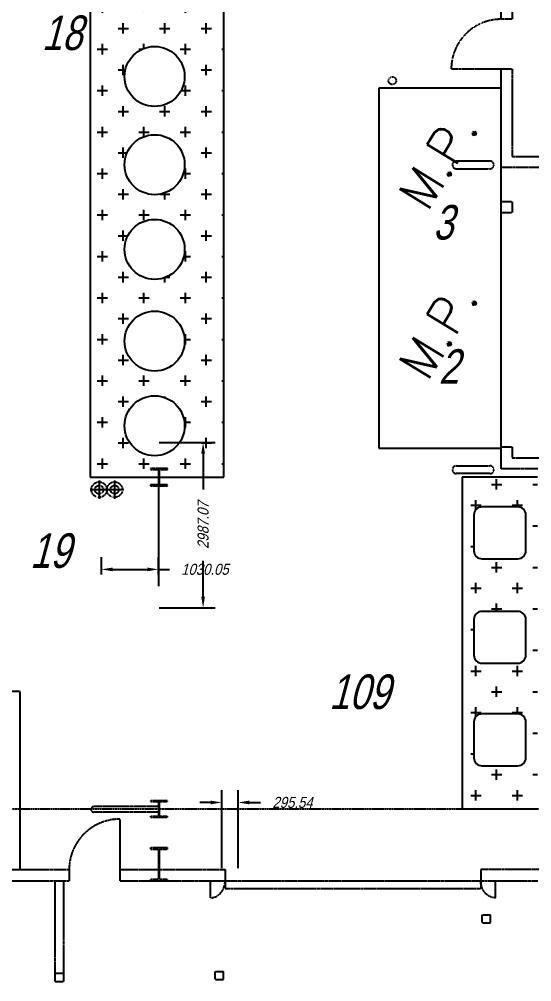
# Model space of a CAD drawing. Header units: millimetres. Extents: x -1732 to 458256, y -4349 to 130988.
# Drawn here: x 112965 to 122228, y 52004 to 69416 of the extents above; entities that cross this region are included whole.
import ezdxf

# ---------------------------------------------------------------- set-up
doc = ezdxf.new("R2010")
doc.units = ezdxf.units.MM
doc.header["$LTSCALE"] = 0.01
doc.header["$MEASUREMENT"] = 0
doc.linetypes.add('CENTER2', pattern=[28.575, 19.05, -3.175, 3.175, -3.175])
doc.linetypes.add('PHANTOM2', pattern=[31.75, 15.875, -3.175, 3.175, -3.175, 3.175, -3.175])
doc.layers.get('DEFPOINTS').update_dxf_attribs({"color": 251, "linetype": 'CONTINUOUS'})
for name, color, linetype in [('DIMNEW', 251, 'CONTINUOUS'), ('Entreposage des rouleaux', 251, 'CONTINUOUS'), ('F-E-EQP-AXE', 251, 'CENTER2'), ('F-E-EQP-PH2', 251, 'PHANTOM2'), ('NODETEXT', 5, 'CONTINUOUS'), ('NODETEXTOLD', 5, 'CONTINUOUS'), ('S-E-ACI', 251, 'PHANTOM2'), ('S-E-BET', 251, 'PHANTOM2')]:
    doc.layers.add(name, color=color, linetype=linetype)
doc.styles.add('Arial', font='arial.ttf', dxfattribs={"width": 0.85, "oblique": 15})
doc.styles.add('ROMANS', font='ROMANS.SHX', dxfattribs={"width": 0.75, "oblique": 15})
doc.styles.add('TEXTXP', font='arial.ttf', dxfattribs={"width": 0.75, "oblique": 15})
doc.dimstyles.get("Standard").update_dxf_attribs({"dimtxt": 0.18, "dimasz": 0.18, "dimexe": 0.18, "dimexo": 0.0625, "dimgap": 0.09, "dimtad": 0, "dimtih": 1, "dimtoh": 1, "dimdec": 4, "dimzin": 0, "dimdsep": 46, "dimtxsty": 'Arial', "dimcen": 0.09, "dimadec": 0, "dimazin": 0, "dimtfac": 1, "dimtdec": 4, "dimtofl": 0, "dimtmove": 0, "dimatfit": 3, "dimfxl": 1, "dimtolj": 1, "dimtzin": 0, "dimarcsym": 0})
pattern_1 = [(0, (-78000, -38000), (375, 375), [187.5, -562.5]), (90, (-77906.25, -38093.75), (-375, 375), [187.5, -562.5])]

# ---------------------------------------------------------------- blocks, each defined once
blk = doc.blocks.new('*D41')
at = {"layer": 'DEFPOINTS', "color": 0, "transparency": 16777216}
for p in [(115481, 59464), (114451, 59371), (115481, 59371)]:
    blk.add_point(p, dxfattribs=at)
at = {"layer": 'DIMNEW', "color": 0, "lineweight": -2, "transparency": 16777216}
for p, q in [((114451, 59371), (114451, 59684)), ((115481, 59371), (115481, 59684)), ((114651, 59464), (115281, 59464)), ((115481, 59464), (115681, 59464))]:
    blk.add_line(p, q, dxfattribs=at)
at = {"layer": 'DIMNEW', "color": 0, "transparency": 16777216}
for points in [[(114651, 59497), (114651, 59430), (114451, 59464)], [(115281, 59497), (115281, 59430), (115481, 59464)]]:
    blk.add_solid(points, dxfattribs=at)
at = {"layer": 'DIMNEW', "color": 0, "transparency": 16777216, "insert": (116320, 59464), "char_height": 200, "attachment_point": 5, "style": 'Arial'}
blk.add_mtext('\\A1;1030.05', dxfattribs=at)
blk = doc.blocks.new('*D43')
at = {"layer": 'DEFPOINTS', "color": 0, "transparency": 16777216}
for p in [(115496, 61758), (115496, 58771), (116289, 58771)]:
    blk.add_point(p, dxfattribs=at)
at = {"layer": 'DIMNEW', "color": 0, "lineweight": -2, "transparency": 16777216}
for p, q in [((115496, 61758), (116509, 61758)), ((116289, 61558), (116289, 60912)), ((116289, 58971), (116289, 59617)), ((115496, 58771), (116509, 58771))]:
    blk.add_line(p, q, dxfattribs=at)
at = {"layer": 'DIMNEW', "color": 0, "transparency": 16777216}
for points in [[(116255, 61558), (116322, 61558), (116289, 61758)], [(116255, 58971), (116322, 58971), (116289, 58771)]]:
    blk.add_solid(points, dxfattribs=at)
at = {"layer": 'DIMNEW', "color": 0, "transparency": 16777216, "insert": (116289, 60264), "char_height": 200, "attachment_point": 5, "rotation": 90, "style": 'Arial'}
blk.add_mtext('\\A1;2987.07', dxfattribs=at)
blk = doc.blocks.new('*D44')
at = {"layer": 'DEFPOINTS', "color": 0, "transparency": 16777216}
for p in [(116923, 55247), (116627, 54058), (116923, 54058)]:
    blk.add_point(p, dxfattribs=at)
at = {"layer": 'DIMNEW', "color": 0, "lineweight": -2, "transparency": 16777216}
for p, q in [((116627, 54058), (116627, 55467)), ((116923, 54058), (116923, 55467)), ((116427, 55247), (116227, 55247)), ((117123, 55247), (117323, 55247))]:
    blk.add_line(p, q, dxfattribs=at)
at = {"layer": 'DIMNEW', "color": 0, "transparency": 16777216}
for points in [[(116427, 55281), (116427, 55214), (116627, 55247)], [(117123, 55281), (117123, 55214), (116923, 55247)]]:
    blk.add_solid(points, dxfattribs=at)
at = {"layer": 'DIMNEW', "color": 0, "transparency": 16777216, "insert": (117904, 55247), "char_height": 200, "attachment_point": 5, "style": 'Arial'}
blk.add_mtext('\\A1;295.54', dxfattribs=at)

msp = doc.modelspace()

# ---------------------------------------------------------------- hatches: boundary and pattern name
at = {"layer": 'Entreposage des rouleaux', "linetype": 'Continuous'}
h = msp.add_hatch(dxfattribs=at)
h.set_pattern_fill('CROSS', color=256, scale=1500, style=0)
h.set_pattern_definition(pattern_1)
edge = h.paths.add_edge_path(flags=16)
edge.add_arc((115412.23226, 82741.60043), 542.69899, 0, 360)
edge = h.paths.add_edge_path(flags=16)
edge.add_arc((115412.23226, 81209.8014), 542.69899, 0, 360)
edge = h.paths.add_edge_path(flags=16)
edge.add_arc((115412.23226, 79550.3534), 542.69899, 0, 360)
edge = h.paths.add_edge_path(flags=16)
edge.add_arc((115412.23226, 77954.73017), 542.69899, 0, 360)
edge = h.paths.add_edge_path(flags=16)
edge.add_arc((115412.23226, 76422.93114), 542.69899, 0, 360)
edge = h.paths.add_edge_path(flags=16)
edge.add_arc((115412.23226, 74763.48315), 542.69899, 0, 360)
edge = h.paths.add_edge_path(flags=16)
edge.add_arc((115412.23226, 73231.68411), 542.69899, 0, 360)
edge = h.paths.add_edge_path(flags=16)
edge.add_arc((115412.23226, 71572.23726), 542.69899, 0, 360)
edge = h.paths.add_edge_path(flags=16)
edge.add_arc((115412.23226, 68380.99024), 542.69899, 0, 360)
edge = h.paths.add_edge_path(flags=16)
edge.add_arc((115412.23226, 70040.43823), 542.69899, 0, 360)
edge = h.paths.add_edge_path(flags=16)
edge.add_arc((115412.23226, 65253.56798), 542.69899, 0, 360)
edge = h.paths.add_edge_path(flags=16)
edge.add_arc((115412.23226, 66785.36701), 542.69899, 0, 360)
edge = h.paths.add_edge_path(flags=16)
edge.add_arc((115412.23226, 63594.11998), 542.69899, 0, 360)
edge = h.paths.add_edge_path(flags=16)
edge.add_arc((115412.23226, 62062.32095), 542.69899, 0, 360)
h.paths.add_polyline_path([(114246.18219, 61131.81364), (116660.13419, 61131.81364), (116660.13419, 83531.09968), (114246.18219, 83531.09968)])
h = msp.add_hatch(dxfattribs=at)
h.set_pattern_fill('CROSS', color=256, scale=1500, style=0)
h.set_pattern_definition(pattern_1)
edge = h.paths.add_edge_path(flags=16)
edge.add_line((121978.45267, 56848.74708), (121328.6688, 56848.74708))
edge.add_arc((121328.6688, 56704.74708), 144, 90, 180)
edge.add_line((121184.6688, 56704.74708), (121184.6688, 56054.96322))
edge.add_arc((121328.6688, 56054.96322), 144, 180, 270)
edge.add_line((121328.6688, 55910.96322), (121978.45267, 55910.96322))
edge.add_arc((121978.45267, 56054.96322), 144, 270, 360)
edge.add_line((122122.45267, 56054.96322), (122122.45267, 56704.74708))
edge.add_arc((121978.45267, 56704.74708), 144, 0, 90)
edge = h.paths.add_edge_path(flags=16)
edge.add_line((121978.45267, 58704.8756), (121328.6688, 58704.8756))
edge.add_arc((121328.6688, 58560.8756), 144, 90, 180)
edge.add_line((121184.6688, 58560.8756), (121184.6688, 57911.09174))
edge.add_arc((121328.6688, 57911.09174), 144, 180, 270)
edge.add_line((121328.6688, 57767.09174), (121978.45267, 57767.09174))
edge.add_arc((121978.45267, 57911.09174), 144, 270, 360)
edge.add_line((122122.45267, 57911.09174), (122122.45267, 58560.8756))
edge.add_arc((121978.45267, 58560.8756), 144, 0, 90)
edge = h.paths.add_edge_path(flags=16)
edge.add_line((121978.45267, 60594.14973), (121328.6688, 60594.14973))
edge.add_arc((121328.6688, 60450.14973), 144, 90, 180)
edge.add_line((121184.6688, 60450.14973), (121184.6688, 59800.36587))
edge.add_arc((121328.6688, 59800.36587), 144, 180, 270)
edge.add_line((121328.6688, 59656.36587), (121978.45267, 59656.36587))
edge.add_arc((121978.45267, 59800.36587), 144, 270, 360)
edge.add_line((122122.45267, 59800.36587), (122122.45267, 60450.14973))
edge.add_arc((121978.45267, 60450.14973), 144, 0, 90)
h.paths.add_polyline_path([(122334.15801, 55131.81364), (122334.15801, 61131.81364), (120972.12804, 61131.81364), (120972.12804, 55131.81364)])

# ---------------------------------------------------------------- linework, layer by layer
at = {"layer": 'DIMNEW'}
msp.add_line((115481.24505, 61157.91685), (115481.24505, 59163.29756), dxfattribs=at)
at = {"layer": 'Entreposage des rouleaux'}
for p, q in [((114246.18219, 83531.09968), (114246.18219, 61131.81364)), ((116660.13419, 61131.81364), (116660.13419, 83531.09968)), ((121673.48802, 68167.38295), (119466.68321, 68167.38295)), ((119466.68321, 68167.38295), (119466.68321, 61655.96659)), ((121673.48802, 61594.53835), (121673.48802, 68167.38295)), ((119466.68321, 61655.96659), (121673.48802, 61655.96659)), ((114246.18219, 61131.81364), (116660.13419, 61131.81364)), ((122334.15801, 61131.81364), (120972.12804, 61131.81364)), ((120972.12804, 61131.81364), (120972.12804, 55131.81364)), ((120972.12804, 55131.81364), (122334.15801, 55131.81364))]:
    msp.add_line(p, q, dxfattribs=at)
for points in [[(121978.45267, 60594.14973), (121328.6688, 60594.14973, 0.4142135624), (121184.6688, 60450.14973), (121184.6688, 59800.36587, 0.4142135624), (121328.6688, 59656.36587), (121978.45267, 59656.36587, 0.4142135624), (122122.45267, 59800.36587), (122122.45267, 60450.14973, 0.4142135624)], [(121978.45267, 58704.8756), (121328.6688, 58704.8756, 0.4142135624), (121184.6688, 58560.8756), (121184.6688, 57911.09174, 0.4142135624), (121328.6688, 57767.09174), (121978.45267, 57767.09174, 0.4142135624), (122122.45267, 57911.09174), (122122.45267, 58560.8756, 0.4142135624)], [(121978.45267, 56848.74708), (121328.6688, 56848.74708, 0.4142135624), (121184.6688, 56704.74708), (121184.6688, 56054.96322, 0.4142135624), (121328.6688, 55910.96322), (121978.45267, 55910.96322, 0.4142135624), (122122.45267, 56054.96322), (122122.45267, 56704.74708, 0.4142135624)]]:
    msp.add_lwpolyline(points, format="xyb", close=True, dxfattribs=at)
at = {"layer": 'Entreposage des rouleaux', "linetype": 'Continuous'}
for centre in [(115412.23226, 68380.99024), (115412.23226, 66785.36701), (115412.23226, 65253.56798), (115412.23226, 63594.11998), (115412.23226, 62062.32095)]:
    msp.add_circle(centre, 542.69899, dxfattribs=at)
at = {"layer": 'F-E-EQP-AXE'}
msp.add_line((8089.15801, 55131.81364), (156267.58251, 55131.81364), dxfattribs=at)
at = {"layer": 'F-E-EQP-PH2'}
for p, q in [((121473.54828, 66851.42332), (120864.54828, 66851.42332)), ((120864.54828, 66711.42332), (121473.54828, 66711.42332)), ((121673.54828, 65920.87384), (121673.54828, 66121.76464)), ((121673.54828, 66121.76464), (121873.54828, 66121.76464)), ((121873.54828, 66121.76464), (121873.54828, 65920.87384)), ((121673.54828, 65920.87384), (121873.54828, 65920.87384)), ((120864.54828, 61337.09163), (121473.54828, 61337.09163)), ((121473.54828, 61197.09163), (120864.54828, 61197.09163)), ((114409.15801, 61071.81364), (114409.15801, 60741.81364)), ((114689.15801, 61071.81364), (114689.15801, 60741.81364)), ((114244.15801, 60906.81364), (114854.15801, 60906.81364)), ((115481.24505, 55171.70867), (114311.24505, 55171.70867)), ((115481.24505, 55071.70867), (114311.24505, 55071.70867)), ((113617.16062, 52003.80421), (113617.16062, 53831.80421)), ((113767.16062, 53831.80421), (113767.16062, 52003.80421)), ((121334.15801, 53066.80421), (121334.15801, 53216.80421)), ((121334.15801, 53216.80421), (121484.15801, 53216.80421)), ((121484.15801, 53066.80421), (121484.15801, 53216.80421)), ((121334.15801, 53066.80421), (121484.15801, 53066.80421)), ((113767.16062, 52153.80421), (113617.16062, 52153.80421)), ((116504.15801, 52191.80421), (116654.15801, 52191.80421)), ((116504.15801, 52041.80421), (116504.15801, 52191.80421)), ((116654.15801, 52041.80421), (116654.15801, 52191.80421)), ((113767.16062, 52003.80421), (113617.16062, 52003.80421)), ((116504.15801, 52041.80421), (116654.15801, 52041.80421))]:
    msp.add_line(p, q, dxfattribs=at)
msp.add_lwpolyline([(112979.16062, 57251.80421), (112064.16062, 57251.80421), (112064.16062, 54031.80421), (112979.16062, 54031.80421)], close=True, dxfattribs=at)
for centre, radius in [((119708.52819, 68306.41328), 70), ((114409.15801, 60906.81364), 140), ((114409.15801, 60906.81364), 76), ((114689.15801, 60906.81364), 140), ((114689.15801, 60906.81364), 76)]:
    msp.add_circle(centre, radius, dxfattribs=at)
for centre, radius, start, end in [((120864.54828, 66781.42332), 70, 90, 270), ((121473.54828, 66781.42332), 70, 270, 90), ((120864.54828, 61267.09163), 70, 90, 270), ((121473.54828, 61267.09163), 70, 270, 90), ((114311.24505, 55121.70867), 50, 90, 270)]:
    msp.add_arc(centre, radius, start, end, dxfattribs=at)
at = {"layer": 'S-E-ACI'}
for p, q in [((115338.74495, 55281.70886), (115638.71387, 55281.70886)), ((115338.74495, 55281.70886), (115338.74495, 55266.7127)), ((115338.74495, 55266.7127), (115481.24505, 55266.7127)), ((115481.24505, 55266.7127), (115481.24505, 54996.70867)), ((115496.24121, 55266.7127), (115496.24121, 54996.70867)), ((115496.24121, 55266.7127), (115638.71387, 55266.7127)), ((115638.71387, 55281.70886), (115638.71387, 55266.7127)), ((115338.74495, 54996.70867), (115338.74495, 54981.71251)), ((115338.74495, 54996.70867), (115481.24505, 54996.70867)), ((115338.74495, 54981.71251), (115638.71387, 54981.71251)), ((115496.24121, 54996.70867), (115638.71387, 54996.70867)), ((115638.71387, 54996.70867), (115638.71387, 54981.71251)), ((115338.74495, 54431.76949), (115638.71387, 54431.76949)), ((115338.74495, 54431.76949), (115338.74495, 54401.76802)), ((115338.74495, 54401.76802), (115481.24505, 54401.76802)), ((115481.24505, 54401.76802), (115481.24505, 53861.79653)), ((115496.24121, 54401.76802), (115496.24121, 53861.79653)), ((115496.24121, 54401.76802), (115638.71387, 54401.76802)), ((115638.71387, 54431.76949), (115638.71387, 54401.76802)), ((115338.74495, 53861.79653), (115338.74495, 53831.80421)), ((115338.74495, 53861.79653), (115481.24505, 53861.79653)), ((115338.74495, 53831.80421), (115638.71387, 53831.80421)), ((115496.24121, 53861.79653), (115638.71387, 53861.79653)), ((115638.71387, 53861.79653), (115638.71387, 53831.80421))]:
    msp.add_line(p, q, dxfattribs=at)
msp.add_lwpolyline([(115499.15801, 60992.81364), (115499.15801, 61270.81364), (115643.15801, 61270.81364), (115643.15801, 61290.81364), (115335.15801, 61290.81364), (115335.15801, 61270.81364), (115479.15801, 61270.81364), (115479.15801, 60992.81364), (115335.15801, 60992.81364), (115335.15801, 60972.81364), (115643.15801, 60972.81364), (115643.15801, 60992.81364)], close=True, dxfattribs=at)
at = {"layer": 'S-E-BET'}
for p, q in [((121673.52819, 69416.40323), (121673.52819, 75191.40323)), ((121873.52819, 75191.40323), (121873.52819, 69416.40323)), ((121873.52819, 69416.40323), (121673.52819, 69416.40323)), ((120773.54828, 68516.42332), (121673.54828, 68516.42332)), ((121673.54828, 68516.42332), (121873.54828, 68516.42332)), ((121673.54828, 66731.42332), (121673.54828, 68516.42332)), ((121873.54828, 68516.42332), (121873.54828, 66931.42332)), ((121873.54828, 66931.42332), (122629.19215, 66931.42332)), ((122881.49339, 66731.42332), (121673.54828, 66731.42332)), ((121673.54828, 61681.56275), (121873.54828, 61681.56275)), ((121673.54828, 61281.56275), (121673.54828, 61681.56275)), ((121873.54828, 61681.56275), (121873.54828, 61481.56275)), ((121873.54828, 61481.56275), (122638.5556, 61481.56275)), ((122338.55011, 61281.56275), (121673.54828, 61281.56275)), ((114781.16062, 54945.80421), (114781.16062, 53831.80421)), ((107879.15801, 54031.80421), (113867.16062, 54031.80421)), ((113867.16062, 54031.80421), (113867.16062, 53831.80421)), ((114781.16062, 54031.80421), (115481.24505, 54031.80421)), ((115496.24121, 54031.80421), (116686.65801, 54031.80421)), ((116686.65801, 54031.80421), (116686.65801, 53681.80421)), ((122481.08678, 54031.80421), (121306.65801, 54031.80421)), ((121306.65801, 54031.80421), (121306.65801, 53681.80421)), ((107879.15801, 53831.80421), (113867.16062, 53831.80421)), ((114781.16062, 53831.80421), (122339.60214, 53831.80421)), ((116419.15801, 53521.80421), (116419.15801, 53831.80421)), ((121574.15801, 53521.80421), (121574.15801, 53831.80421)), ((121306.65801, 53681.80421), (116686.65801, 53681.80421))]:
    msp.add_line(p, q, dxfattribs=at)
for centre, radius in [((121673.52819, 68516.42332), 899.97991), ((114781.16062, 54031.80421), 914)]:
    msp.add_arc(centre, radius, 90, 180, dxfattribs=at)
msp.add_ellipse((116419.15801, 53831.80421), major_axis=(0, -310), ratio=0.8629032258, start_param=6.2831853072, end_param=7.853981634, dxfattribs=at)
at = {"layer": 'S-E-BET', "extrusion": (0, 0, -1)}
msp.add_ellipse((121574.15801, 53831.80421), major_axis=(0, -310), ratio=0.8629032258, start_param=6.2831853072, end_param=7.853981634, dxfattribs=at)

# ---------------------------------------------------------------- texts
at = {"layer": 'Entreposage des rouleaux', "style": 'ROMANS'}
for p in [(120340.14437, 65910.75264), (120340.14437, 62839.33006)]:
    msp.add_text('M.P.', height=650, rotation=58.431458045, dxfattribs=at).set_placement(p)
at = {"layer": 'NODETEXT', "style": 'TEXTXP', "oblique": 15, "width": 0.75}
for s, p in [('18', (113371.52848, 68858.98855)), ('3', (120441.27515, 65431.13197)), ('2', (120545.74457, 62821.19662)), ('19', (113158.56272, 59490.97337)), ('109', (118565.50946, 56937.9937))]:
    msp.add_text(s, height=625, dxfattribs=at).set_placement(p)
at = {"layer": 'NODETEXTOLD', "style": 'TEXTXP', "oblique": 15, "width": 0.75}
for s, p in [('3', (120441.27515, 65431.13197)), ('2', (120545.74457, 62821.19662))]:
    msp.add_text(s, height=625, dxfattribs=at).set_placement(p)

# ---------------------------------------------------------------- dimensions: what is measured, and where the dimension line sits
at = {"layer": 'DIMNEW'}
dim = msp.add_linear_dim(base=(116288.52203, 58770.84716), p1=(115496.24121, 61757.91685), p2=(115496.24121, 58770.84716), angle=90, dimstyle='Standard', override={"dimscale": 200, "dimtxt": 1, "dimasz": 1, "dimexe": 1.1, "dimexo": 0, "dimgap": 1, "dimtih": 0, "dimtoh": 0, "dimdec": 2, "dimcen": 0}, dxfattribs=at)
dim.commit()
dim.dimension.update_dxf_attribs({"geometry": '*D43', "text_midpoint": (116288.52203, 60264.382)})
for base, p1, p2, picture, middle in [((115481.24505, 59463.6461), (114451.19025, 59370.72286), (115481.24505, 59370.72286), '*D41', (116319.69807, 59463.6461)), ((116922.69554, 55247.24238), (116627.15801, 54058.16107), (116922.69554, 54058.16107), '*D44', (117903.57352, 55247.24238))]:
    dim = msp.add_linear_dim(base=base, p1=p1, p2=p2, dimstyle='Standard', override={"dimscale": 200, "dimtxt": 1, "dimasz": 1, "dimexe": 1.1, "dimexo": 0, "dimgap": 1, "dimtih": 0, "dimtoh": 0, "dimdec": 2, "dimcen": 0}, dxfattribs=at)
    dim.commit()
    dim.dimension.update_dxf_attribs({"geometry": picture, "text_midpoint": middle})

doc.saveas('drawing.dxf')
